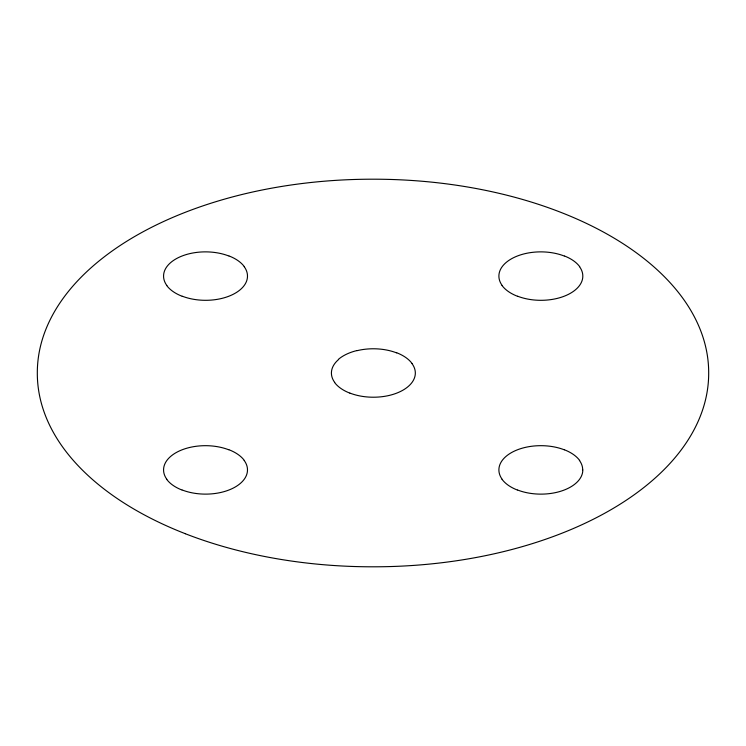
<?xml version="1.0" encoding="UTF-8"?>
<svg xmlns="http://www.w3.org/2000/svg" width="746" height="746" viewBox="0 0 746 746"><rect width="100%" height="100%" fill="white"/><g stroke="black" fill="none" stroke-linecap="round" stroke-linejoin="round"><path stroke-width="1.12" d="M349.911 393.086A41.785 24.124 0 0 0 373.373 397.217A41.795 24.124 0 0 0 389.71 395.315A42.084 24.292 0 0 0 408.165 386.54A41.776 24.114 0 0 0 412.034 363.647M349.743 393.086A42.084 24.292 0 0 1 334.544 382.428M338.414 359.348A42.084 24.292 0 0 1 356.877 350.573M396.835 352.811A42.084 24.292 0 0 1 412.034 363.47M334.712 382.428A41.767 24.114 0 0 1 338.581 359.535M357.045 350.676A41.776 24.124 0 0 1 396.685 352.905M182.21 296.181A41.785 24.124 0 0 0 221.86 298.409A42.065 24.292 0 0 0 240.324 289.635A41.767 24.114 0 0 0 247.485 276.095A41.767 24.114 0 0 0 244.194 266.658M181.921 296.181A42.065 24.292 0 0 1 166.722 285.522M166.862 285.522A41.767 24.114 0 0 1 163.57 276.095A41.785 24.124 0 0 1 170.731 262.545A42.065 24.292 0 0 1 189.195 253.771A41.767 24.114 0 0 1 228.835 255.999M229.134 255.999A42.065 24.292 0 0 1 244.334 266.658M182.192 489.991A41.795 24.124 0 0 0 221.86 492.22A42.084 24.292 0 0 0 240.315 483.445A41.776 24.114 0 0 0 247.485 469.905A41.785 24.124 0 0 0 244.184 460.469M181.893 489.991A42.084 24.292 0 0 1 166.694 479.333M166.862 479.333A41.767 24.114 0 0 1 163.57 469.905A41.795 24.133 0 0 1 170.731 456.356A42.065 24.292 0 0 1 189.195 447.581A41.757 24.105 0 0 1 228.826 449.81M229.143 449.81A42.065 24.292 0 0 1 244.343 460.469M517.528 296.181A41.785 24.124 0 0 0 557.187 298.409A42.065 24.292 0 0 0 575.651 289.635A41.767 24.114 0 0 0 582.812 276.095A41.785 24.124 0 0 0 579.511 266.658M517.248 296.181A42.065 24.292 0 0 1 502.049 285.522M502.189 285.522A41.767 24.114 0 0 1 498.897 276.085A41.795 24.124 0 0 1 506.058 262.545A42.084 24.292 0 0 1 524.522 253.771A41.776 24.114 0 0 1 564.163 255.999M564.48 255.999A42.084 24.292 0 0 1 579.689 266.667M517.528 489.991A41.785 24.124 0 0 0 557.187 492.229A42.065 24.292 0 0 0 575.651 483.455A41.767 24.114 0 0 0 582.812 469.905M517.248 489.991A42.065 24.292 0 0 1 502.049 479.333M502.189 479.333A41.767 24.114 0 0 1 498.897 469.905A41.795 24.124 0 0 1 506.058 456.356A42.074 24.292 0 0 1 524.522 447.581A41.739 24.096 0 0 1 540.85 445.679A41.748 24.105 0 0 1 564.312 449.81M564.48 449.81A42.074 24.292 0 0 1 579.679 460.478M579.4 460.403A41.748 24.105 0 0 1 582.691 469.821M185.297 533.716A334.292 193 0 0 0 373 566.801A334.273 192.99 0 0 0 503.671 551.583A336.679 194.38 0 0 0 651.361 481.357A334.236 192.972 0 0 0 708.681 373A334.273 192.99 0 0 0 682.32 297.561A336.67 194.38 0 0 0 560.684 212.293A334.255 192.981 0 0 0 373 179.199A334.236 192.972 0 0 0 242.329 194.417A336.679 194.38 0 0 0 94.649 264.644A334.273 192.99 0 0 0 37.319 373A334.255 192.981 0 0 0 63.68 448.439A336.679 194.38 0 0 0 185.316 533.707"/></g></svg>
